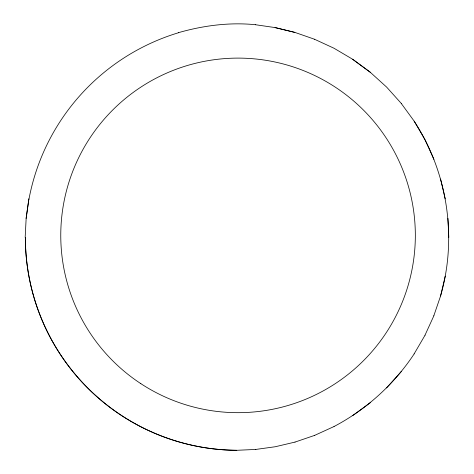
<?xml version="1.0" encoding="UTF-8"?>
<svg xmlns="http://www.w3.org/2000/svg" width="474" height="474" viewBox="0 0 474 474"><rect width="100%" height="100%" fill="white"/><g stroke="black" fill="none" stroke-linecap="round" stroke-linejoin="round"><path stroke-width="0.71" d="M414.163 121.202C447.545 172.181 457.529 237.433 440.542 295.989M25.169 237.415L26.147 218.467L28.89 199.015M26.1 218.467L28.849 199.015M445.246 276.152L440.583 295.989L433.817 315.779M425 335.189L433.864 315.779M414.116 353.906L425.048 335.189M334.022 426.517C366.313 409.536 394.06 384.349 414.158 353.906M386.559 387.945L401.247 371.598M352.703 415.597L370.318 402.687M314.695 435.351L334.063 426.517M295 442.082L314.736 435.351M178.485 32.653C203.441 25.519 229.606 22.106 255.516 24.725M295.047 442.082L275.258 446.745L255.741 449.441M255.788 449.441L236.71 450.3A212.749 212.749 0 0 1 25.353 237.415M255.474 24.725L275.08 27.581L294.875 32.398L314.612 39.271M275.038 27.581L294.834 32.398M314.57 39.271L333.986 48.235L352.656 59.268L370.307 72.273M352.615 59.268L370.265 72.273L386.618 87.086L401.33 103.486M401.288 103.486L414.211 121.202L425.101 139.919L433.917 159.317M440.589 179.059L445.24 198.843M447.93 218.378L448.789 237.415M28.979 199.033A215.486 215.486 0 0 1 178.55 32.724M236.751 450.294A212.749 212.749 0 0 1 25.395 237.415M140.831 383.644A177.288 177.288 0 0 0 415.052 245.455A177.288 177.288 0 0 0 158.269 77.072A177.288 177.288 0 0 0 140.831 383.644"/></g></svg>
